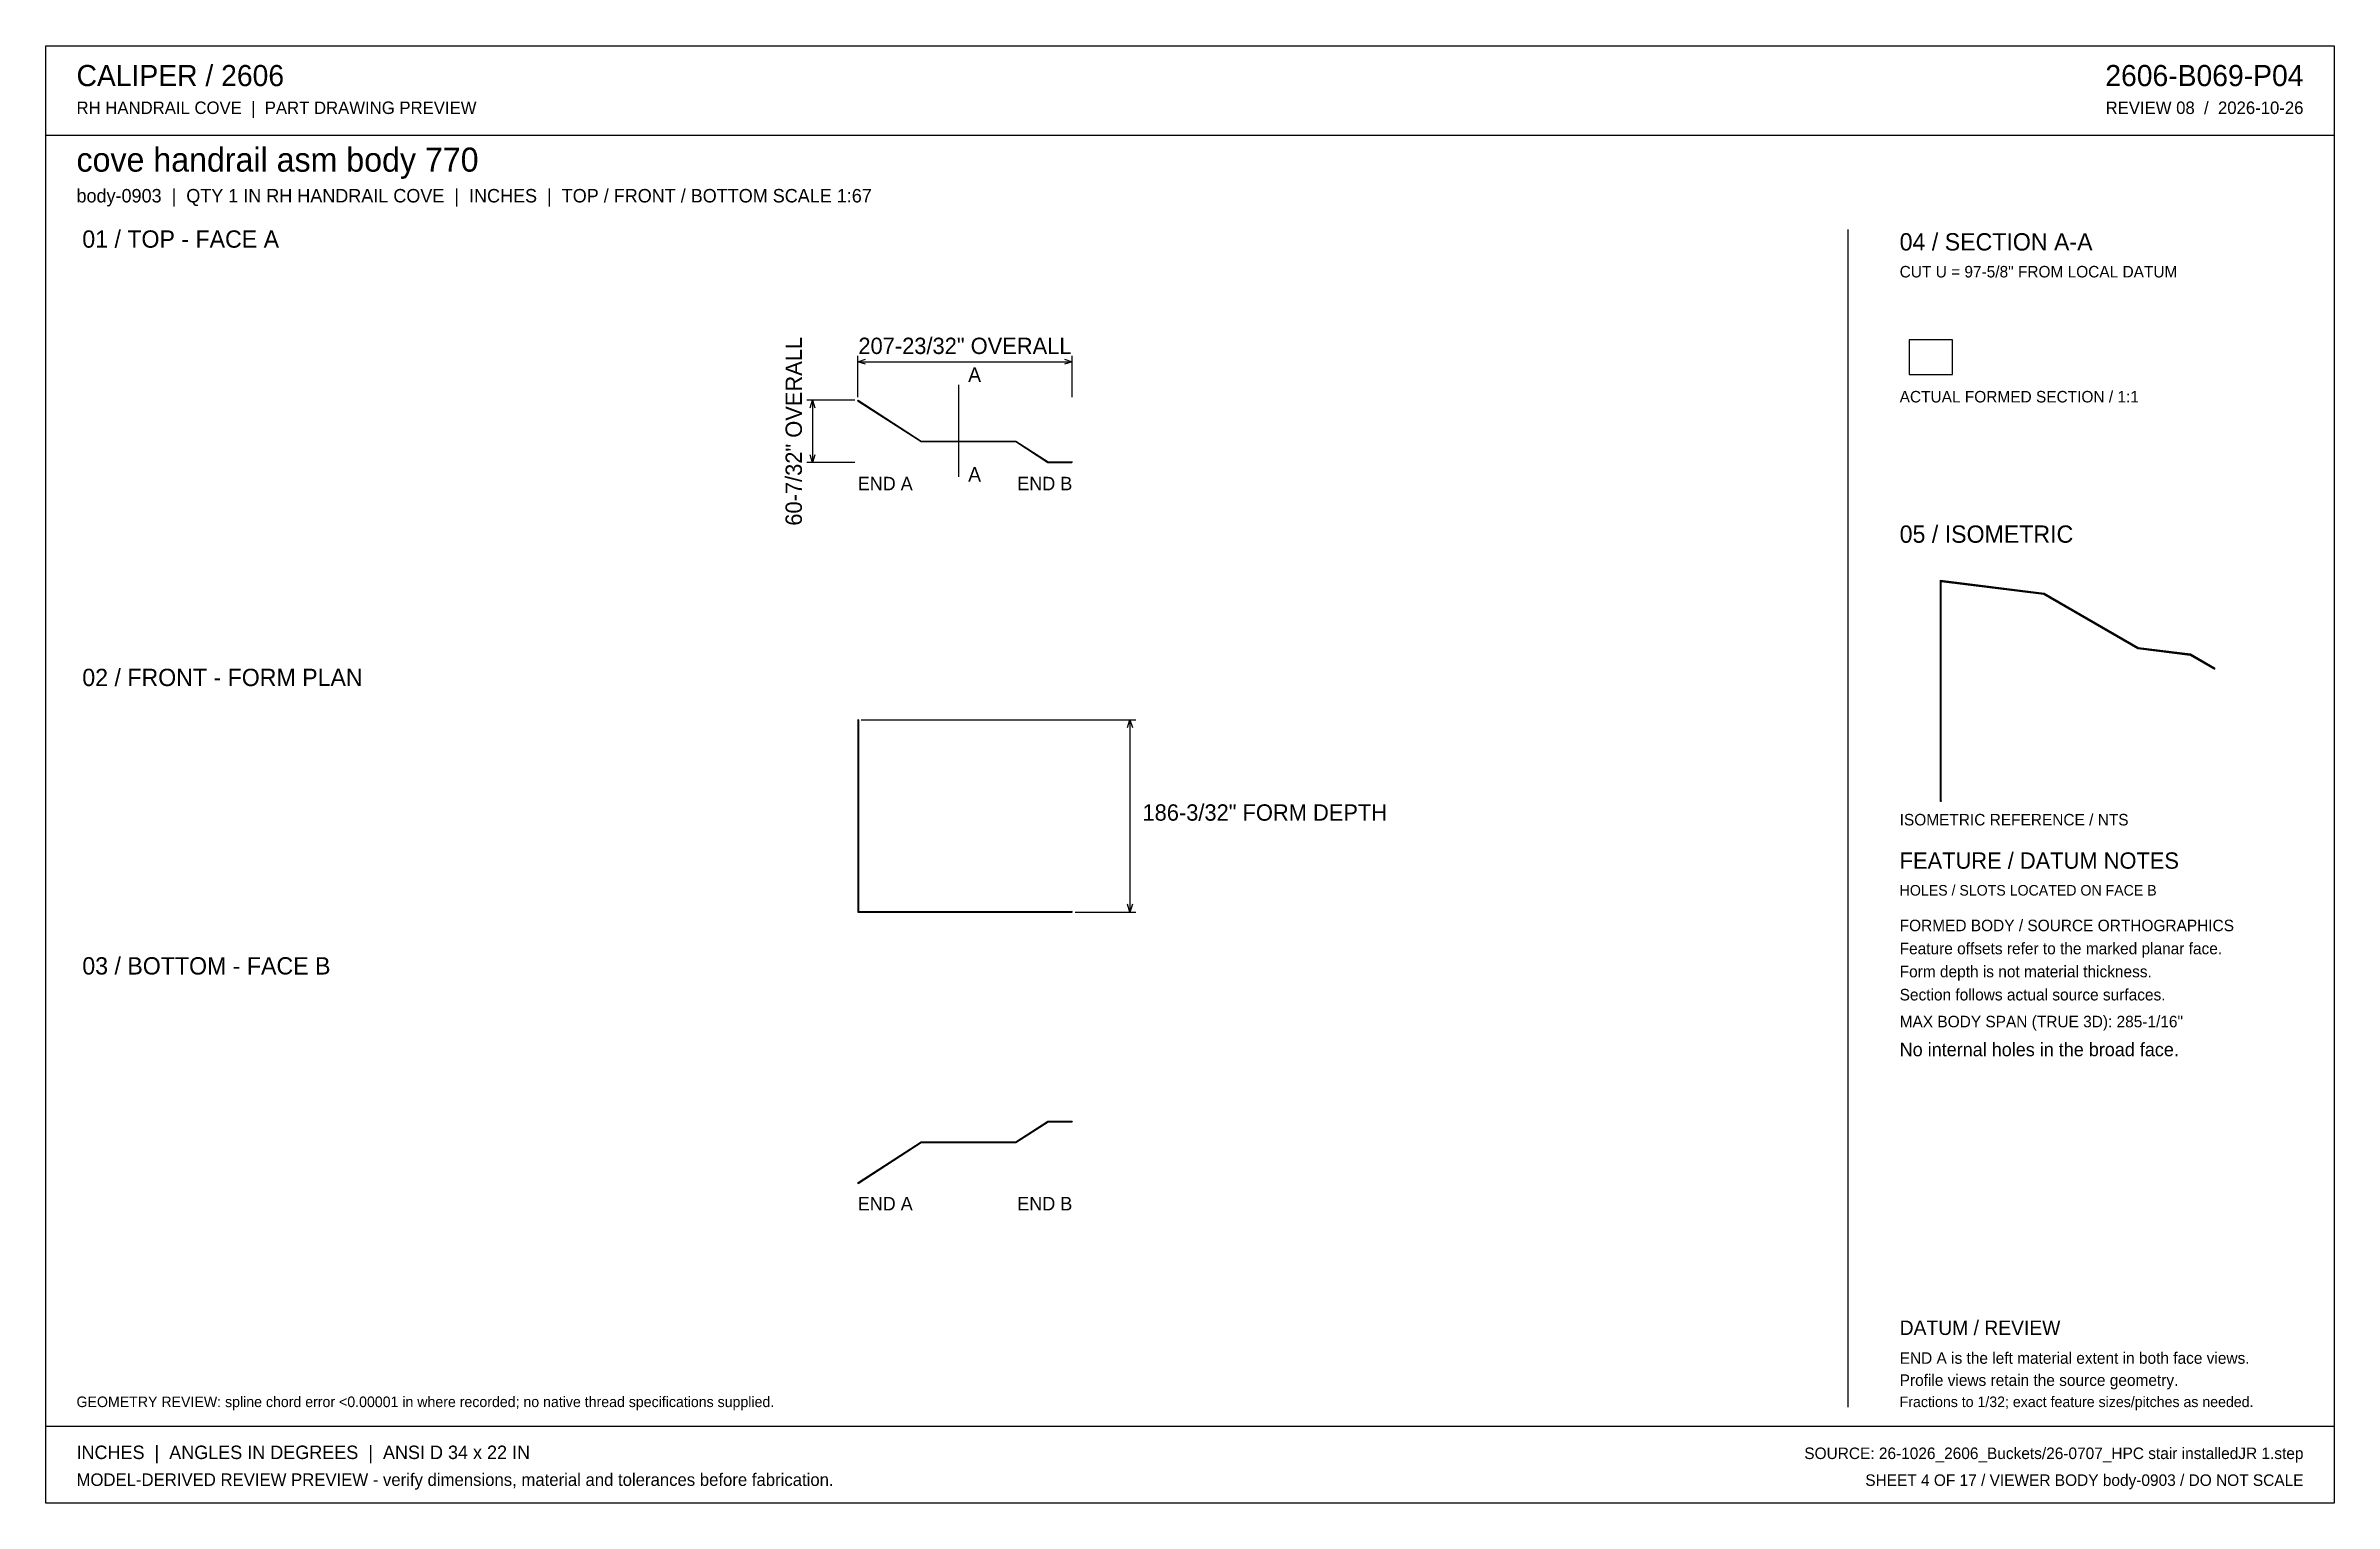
# Model space of a CAD drawing. Header units: inches. Extents: x 32 to 2246, y 32 to 1442.
import ezdxf
from ezdxf.enums import TextEntityAlignment as Align

# ---------------------------------------------------------------- set-up
doc = ezdxf.new("R2010")
doc.units = ezdxf.units.IN
doc.header["$MEASUREMENT"] = 0

msp = doc.modelspace()

# ---------------------------------------------------------------- linework, layer by layer
at = {"layer": 'ANNOTATION'}
for p, q in [((817.4, 1102.1), (817.4, 1142.1)), ((817.4, 1136.5), (824.8, 1138.9)), ((817.4, 1136.5), (1025.1, 1136.5)), ((824.8, 1134.2), (817.4, 1136.5)), ((1017.7, 1138.9), (1025.1, 1136.5)), ((1025.1, 1136.5), (1017.7, 1134.2)), ((1025.1, 1102.1), (1025.1, 1142.1)), ((915, 1114.2), (915, 1025.1)), ((814.6, 1099.3), (768.1, 1099.3)), ((771.3, 1091.9), (773.7, 1099.3)), ((773.7, 1099.3), (773.7, 1039.1)), ((773.7, 1099.3), (776, 1091.9)), ((773.7, 1039.1), (771.3, 1046.5)), ((776, 1046.5), (773.7, 1039.1)), ((814.6, 1039.1), (768.1, 1039.1)), ((820.9, 790), (1086.5, 790)), ((1078.6, 782.6), (1080.9, 790)), ((1080.9, 790), (1080.9, 603.9)), ((1080.9, 790), (1083.3, 782.6)), ((1027.9, 603.9), (1086.5, 603.9)), ((1080.9, 603.9), (1078.6, 611.4)), ((1083.3, 611.4), (1080.9, 603.9))]:
    msp.add_line(p, q, dxfattribs=at)
at = {"layer": 'OUTLINE'}
for p, q in [((31.6, 1442.4), (2246.4, 1442.4)), ((31.6, 31.6), (31.6, 1442.4)), ((2246.4, 1442.4), (2246.4, 31.6)), ((31.6, 1355.8), (2246.4, 1355.8)), ((1775.5, 1264.6), (1775.5, 124.7)), ((1876.9, 1157.6), (1835.1, 1157.6)), ((1835.1, 1157.6), (1835.1, 1124.1)), ((1876.9, 1124.1), (1876.9, 1157.6)), ((1835.1, 1124.1), (1876.9, 1124.1)), ((817.7, 1099.3), (817.4, 1098.8)), ((817.4, 1098.8), (817.7, 1099.3)), ((817.4, 1098.8), (878.7, 1059.2)), ((817.4, 1098.8), (817.8, 1098.5)), ((818.1, 1099), (817.7, 1099.3)), ((817.7, 1099.3), (878.9, 1059.8)), ((818.1, 1099), (817.8, 1098.5)), ((817.8, 1098.5), (818.1, 1099)), ((817.8, 1098.5), (878.7, 1059.2)), ((818.1, 1099), (878.9, 1059.8)), ((878.7, 1059.2), (970.4, 1059.2)), ((878.7, 1059.2), (970.4, 1059.2)), ((878.9, 1059.8), (970.6, 1059.8)), ((878.9, 1059.8), (970.6, 1059.8)), ((970.4, 1059.2), (1001.4, 1039.1)), ((970.4, 1059.2), (1001.4, 1039.1)), ((970.6, 1059.8), (1001.6, 1039.7)), ((970.6, 1059.8), (1001.6, 1039.7)), ((1001.4, 1039.1), (1024.7, 1039.1)), ((1001.4, 1039.1), (1024.7, 1039.1)), ((1001.6, 1039.7), (1025.1, 1039.7)), ((1001.6, 1039.7), (1025.1, 1039.7)), ((1025.1, 1039.7), (1024.7, 1039.1)), ((1024.7, 1039.1), (1025.1, 1039.7)), ((1865.4, 925), (1865.2, 924.5)), ((1865.2, 711), (1865.2, 924.5)), ((1865.2, 924.5), (1965.2, 912.1)), ((1865.4, 925), (1965.6, 912.6)), ((1865.4, 711.5), (1865.4, 925)), ((1865.9, 923.8), (1866.1, 924.3)), ((1865.9, 710.9), (1865.9, 923.8)), ((1865.9, 923.8), (1965.2, 911.5)), ((1866.1, 924.3), (1965.6, 912)), ((1866.1, 711.4), (1866.1, 924.3)), ((1965.2, 912.1), (2056.3, 859.5)), ((1965.2, 912.1), (1965.2, 911.5)), ((1965.2, 911.5), (2056.3, 858.9)), ((1965.6, 912.6), (2056.7, 860)), ((1965.6, 912), (1965.6, 912.6)), ((1965.6, 912), (2056.7, 859.4)), ((2056.3, 859.5), (2056.3, 858.9)), ((2056.3, 859.5), (2107, 853.2)), ((2056.3, 858.9), (2107, 852.6)), ((2056.7, 860), (2107.4, 853.7)), ((2056.7, 859.4), (2056.7, 860)), ((2056.7, 859.4), (2107.4, 853.1)), ((2107, 853.2), (2107, 852.6)), ((2107, 853.2), (2130.4, 839.7)), ((2107, 852.6), (2130.4, 839.1)), ((2107.4, 853.1), (2107.4, 853.7)), ((2107.4, 853.7), (2130.6, 840.3)), ((2107.4, 853.1), (2130.6, 839.7)), ((2130.6, 840.3), (2130.4, 839.7)), ((2130.4, 839.1), (2130.6, 839.7)), ((2130.4, 839.7), (2130.4, 839.1)), ((2130.6, 839.7), (2130.6, 840.3)), ((817.7, 790), (817.4, 790)), ((817.4, 790), (817.8, 790)), ((817.4, 790), (817.4, 603.9)), ((818.1, 790), (817.7, 790)), ((817.7, 790), (817.7, 603.9)), ((817.8, 790), (818.1, 790)), ((817.8, 790), (817.8, 604.4)), ((818.1, 790), (818.1, 604.4)), ((1865.2, 711), (1865.4, 711.5)), ((1865.9, 710.9), (1865.2, 711)), ((1865.4, 711.5), (1866.1, 711.4)), ((1866.1, 711.4), (1865.9, 710.9)), ((817.4, 603.9), (878.7, 603.9)), ((817.4, 603.9), (817.7, 603.9)), ((817.7, 603.9), (878.9, 603.9)), ((817.8, 604.4), (878.7, 604.4)), ((818.1, 604.4), (817.8, 604.4)), ((818.1, 604.4), (878.9, 604.4)), ((878.7, 604.4), (970.4, 604.4)), ((878.7, 604.4), (878.7, 603.9)), ((878.7, 603.9), (970.4, 603.9)), ((878.9, 604.4), (970.6, 604.4)), ((878.9, 603.9), (878.9, 604.4)), ((878.9, 603.9), (970.6, 603.9)), ((970.4, 604.4), (970.4, 603.9)), ((970.4, 604.4), (1001.4, 604.4)), ((970.4, 603.9), (1001.4, 603.9)), ((970.6, 603.9), (970.6, 604.4)), ((970.6, 604.4), (1001.6, 604.4)), ((970.6, 603.9), (1001.6, 603.9)), ((1001.4, 604.4), (1001.4, 603.9)), ((1001.4, 604.4), (1024.7, 604.4)), ((1001.4, 603.9), (1024.7, 603.9)), ((1001.6, 603.9), (1001.6, 604.4)), ((1001.6, 604.4), (1025.1, 604.4)), ((1001.6, 603.9), (1025.1, 603.9)), ((1025.1, 604.4), (1024.7, 604.4)), ((1024.7, 604.4), (1024.7, 603.9)), ((1024.7, 603.9), (1025.1, 603.9)), ((1025.1, 603.9), (1025.1, 604.4)), ((970.4, 381.3), (1001.4, 401.4)), ((970.4, 381.3), (1001.4, 401.4)), ((970.6, 380.7), (1001.6, 400.8)), ((970.6, 380.7), (1001.6, 400.8)), ((1001.4, 401.4), (1024.7, 401.4)), ((1001.4, 401.4), (1024.7, 401.4)), ((1001.6, 400.8), (1025.1, 400.8)), ((1001.6, 400.8), (1025.1, 400.8)), ((1025.1, 400.8), (1024.7, 401.4)), ((1024.7, 401.4), (1025.1, 400.8)), ((817.4, 341.7), (878.7, 381.3)), ((817.7, 341.2), (878.9, 380.7)), ((817.8, 342), (878.7, 381.3)), ((818.1, 341.5), (878.9, 380.7)), ((878.7, 381.3), (970.4, 381.3)), ((878.7, 381.3), (970.4, 381.3)), ((878.9, 380.7), (970.6, 380.7)), ((878.9, 380.7), (970.6, 380.7)), ((817.4, 341.7), (817.8, 342)), ((817.7, 341.2), (817.4, 341.7)), ((817.4, 341.7), (817.7, 341.2)), ((818.1, 341.5), (817.7, 341.2)), ((818.1, 341.5), (817.8, 342)), ((817.8, 342), (818.1, 341.5)), ((31.6, 106.1), (2246.4, 106.1)), ((2246.4, 31.6), (31.6, 31.6))]:
    msp.add_line(p, q, dxfattribs=at)

# ---------------------------------------------------------------- texts
at = {"layer": 'ANNOTATION'}
for s, height, p in [('CALIPER / 2606', 20.472, (61.4, 1403.3)), ('RH HANDRAIL COVE  |  PART DRAWING PREVIEW', 12.097, (61.4, 1376.3)), ('cove handrail asm body 770', 23.264, (61.4, 1320.5)), ('body-0903  |  QTY 1 IN RH HANDRAIL COVE  |  INCHES  |  TOP / FRONT / BOTTOM SCALE 1:67', 13.028, (61.4, 1290.7)), ('01 / TOP - FACE A', 16.75, (67, 1246.9)), ('04 / SECTION A-A', 16.75, (1825.8, 1244.2)), ('CUT U = 97-5/8" FROM LOCAL DATUM', 11.167, (1825.8, 1218.1)), ('A', 14, (924.3, 1117)), ('ACTUAL FORMED SECTION / 1:1', 11.167, (1825.8, 1097.1)), ('END A', 13.03, (817.4, 1012.1)), ('A', 14, (924.3, 1020.5)), ('05 / ISOMETRIC', 16.75, (1825.8, 961.3)), ('02 / FRONT - FORM PLAN', 16.75, (67, 822.6)), ('186-3/32" FORM DEPTH', 15.819, (1093, 692.3)), ('ISOMETRIC REFERENCE / NTS', 11.167, (1825.8, 687.7)), ('FEATURE / DATUM NOTES', 15.819, (1825.8, 645.8)), ('HOLES / SLOTS LOCATED ON FACE B', 10.236, (1825.8, 619.8)), ('FORMED BODY / SOURCE ORTHOGRAPHICS', 11.167, (1825.8, 585.3)), ('03 / BOTTOM - FACE B', 16.75, (67, 543.4)), ('Feature offsets refer to the marked planar face.', 11.167, (1825.8, 563)), ('Form depth is not material thickness.', 11.167, (1825.8, 540.7)), ('Section follows actual source surfaces.', 11.167, (1825.8, 518.3)), ('MAX BODY SPAN (TRUE 3D): 285-1/16"', 11.167, (1825.8, 492.3)), ('No internal holes in the broad face.', 13.028, (1825.8, 464.3)), ('END A', 13.03, (817.4, 315.1)), ('DATUM / REVIEW', 13.958, (1825.8, 194.5)), ('END A is the left material extent in both face views.', 11.167, (1825.8, 166.6)), ('Profile views retain the source geometry.', 11.167, (1825.8, 145.2)), ('GEOMETRY REVIEW: spline chord error <0.00001 in where recorded; no native thread specifications supplied.', 10.2361, (61.4, 124.7)), ('Fractions to 1/32; exact feature sizes/pitches as needed.', 10.236, (1825.8, 124.7)), ('INCHES  |  ANGLES IN DEGREES  |  ANSI D 34 x 22 IN', 13.028, (61.4, 74.4)), ('MODEL-DERIVED REVIEW PREVIEW - verify dimensions, material and tolerances before fabrication.', 12.097, (61.4, 48.4))]:
    msp.add_text(s, height=height, dxfattribs=at).set_placement(p)
for s, height, p in [('2606-B069-P04', 20.472, (2216.6, 1403.3)), ('REVIEW 08  /  2026-10-26', 12.097, (2216.6, 1376.3)), ('END B', 13.03, (1025.1, 1012.1)), ('END B', 13.03, (1025.1, 315.1)), ('SOURCE: 26-1026_2606_Buckets/26-0707_HPC stair installedJR 1.step', 11.167, (2216.6, 74.4)), ('SHEET 4 OF 17 / VIEWER BODY body-0903 / DO NOT SCALE', 11.167, (2216.6, 48.4))]:
    msp.add_text(s, height=height, dxfattribs=at).set_placement(p, align=Align.RIGHT)
msp.add_text('60-7/32" OVERALL', height=15.819, rotation=90, dxfattribs=at).set_placement((763.4, 1069.2), align=Align.CENTER)
msp.add_text('207-23/32" OVERALL', height=15.819, dxfattribs=at).set_placement((921.2, 1144), align=Align.CENTER)

doc.saveas('drawing.dxf')
